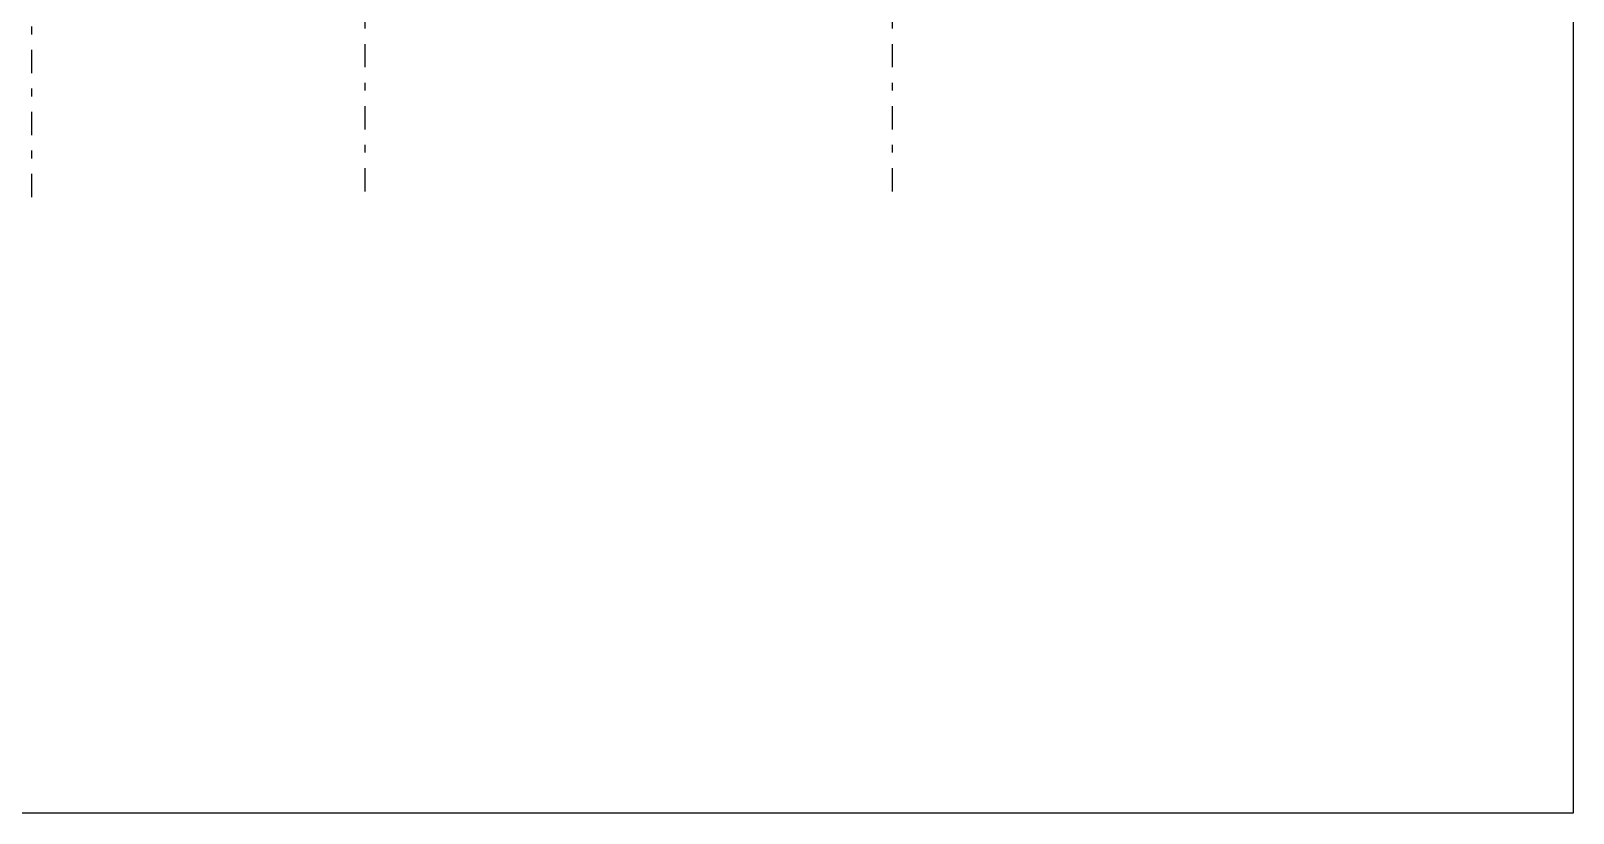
# Model space of a CAD drawing. Header units: millimetres. Extents: x 3781 to 4924, y 1639 to 1721.
# Drawn here: x 4036.06 to 4055.95, y 1639.4 to 1649.49 of the extents above; entities that cross this region are included whole.
import ezdxf

# ---------------------------------------------------------------- set-up
doc = ezdxf.new("R2010")
doc.units = ezdxf.units.MM
doc.linetypes.add('CENTER', pattern=[0.7, 0.3, -0.2, 0, -0.2])
for name, color, linetype in [('1amobla', 2, 'Continuous'), ('AS_GL DETECCION_PISO 2', 7, 'Continuous'), ('EJE-ESTRUCTURA', 1, 'CENTER')]:
    doc.layers.add(name, color=color, linetype=linetype)

# ---------------------------------------------------------------- blocks, each defined once
blk = doc.blocks.new('estructura etapa 3')
at = {"layer": 'EJE-ESTRUCTURA'}
for p, q in [((-60.702, -6655.354), (-60.702, -6714.914)), ((-60.702, -6655.354), (-60.702, -6714.914)), ((-56.404, -6655.279), (-56.404, -6714.839)), ((-49.604, -6655.279), (-49.604, -6714.839))]:
    blk.add_line(p, q, dxfattribs=at)

msp = doc.modelspace()

# ---------------------------------------------------------------- linework, layer by layer
at = {"layer": '1amobla', "color": 7, "linetype": 'Continuous', "ltscale": 0.3, "true_color": 0xffffff}
msp.add_lwpolyline([(3997.503, 1712.387), (4055.951, 1712.387), (4055.951, 1639.402), (3997.503, 1639.402)], close=True, dxfattribs=at)

# ---------------------------------------------------------------- block references
at = {"layer": 'AS_GL DETECCION_PISO 2', "color": 5, "linetype": 'Continuous', "lineweight": 50}
msp.add_blockref('estructura etapa 3', (4096.772, 8362.202), dxfattribs=at)

doc.saveas('drawing.dxf')
